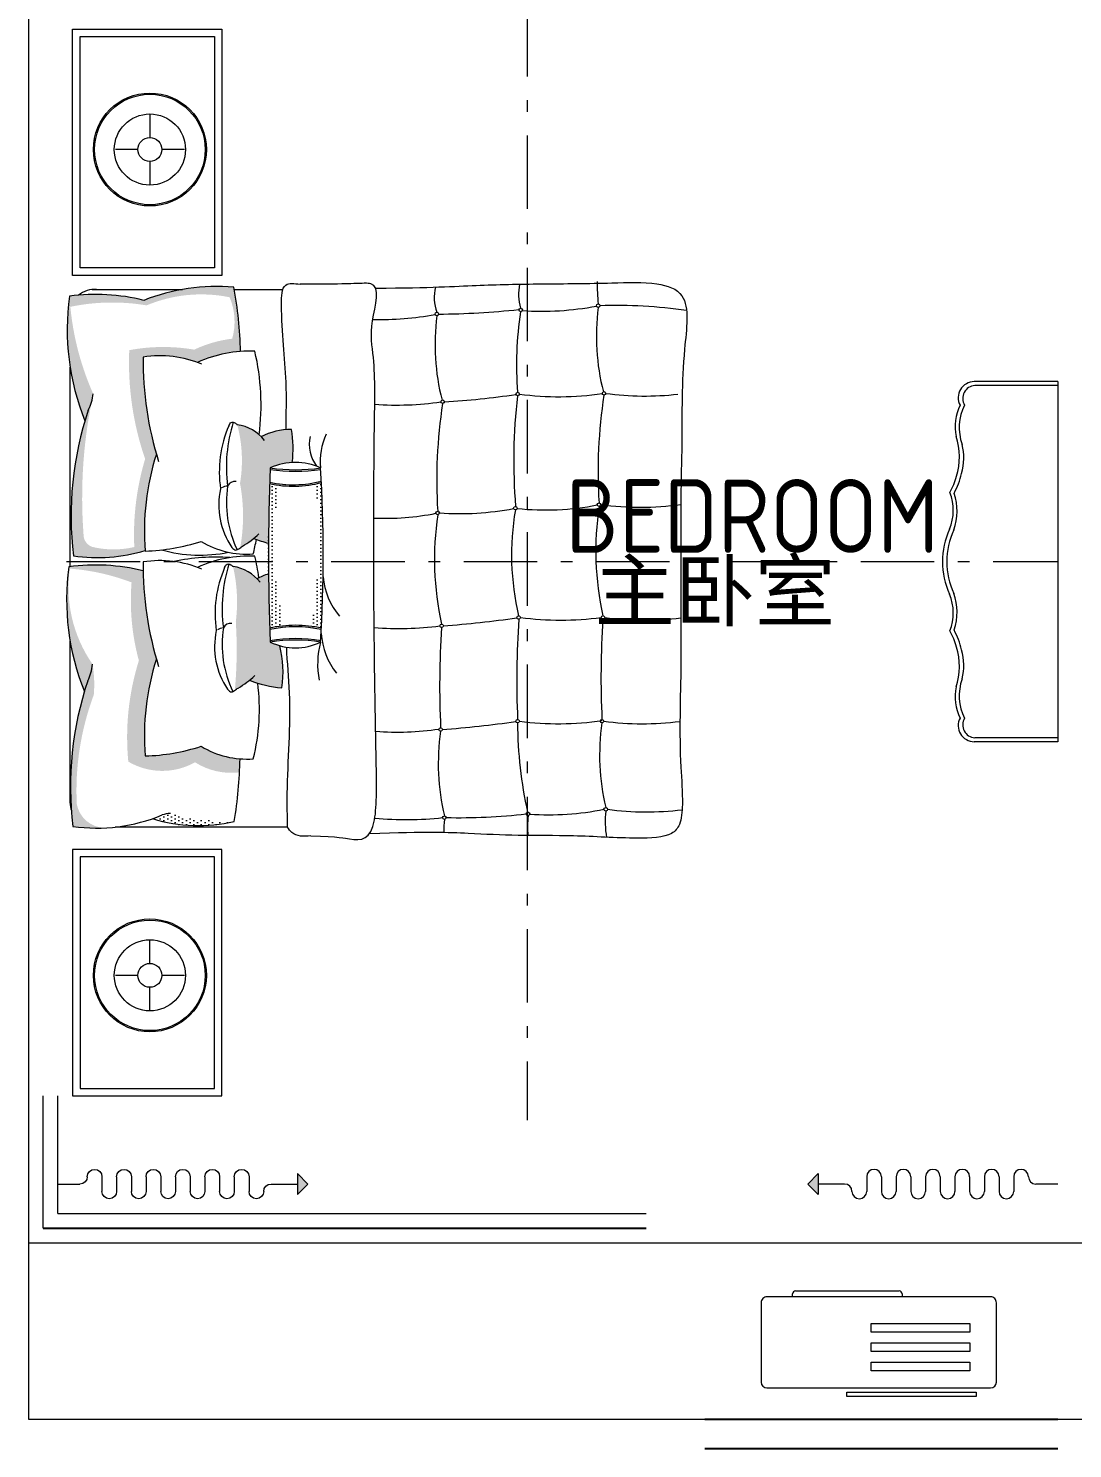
# Model space of a CAD drawing. Extents: x 25752 to 73233, y 27827 to 61602.
# Drawn here: x 33361 to 36911, y 39657 to 44489 of the extents above; entities that cross this region are included whole.
import ezdxf

# ---------------------------------------------------------------- set-up
doc = ezdxf.new("R2010")
doc.units = 0
doc.header["$LTSCALE"] = 1000
doc.header["$MEASUREMENT"] = 0
doc.linetypes.add('SMCENTER', pattern=[0.45, 0.25, -0.08, 0.04, -0.08])
for name, color, linetype, lineweight in [('DIM-CL', 13, 'SMCENTER', 5), ('DOTE', 1, 'Continuous', 5), ('家具', 34, 'Continuous', 9), ('看线', 5, 'Continuous', 9), ('铺地', 8, 'Continuous', 5), ('陈设', 31, 'Continuous', 5)]:
    doc.layers.add(name, color=color, linetype=linetype, lineweight=lineweight)
for name, color, linetype in [('PUB_TEXT', 7, 'Continuous'), ('WINDOW', 4, 'Continuous'), ('窗帘', 8, 'Continuous'), ('绿植', 3, 'Continuous')]:
    doc.layers.add(name, color=color, linetype=linetype)
doc.styles.get("Standard").update_dxf_attribs({"font": 'gbenor.shx', "bigfont": 'gbcbig.shx'})
pattern_1 = [(360, (6030.422545669586, 26325.79150276437), (6.350000000000003, 12.7), [0, -12.7])]

# ---------------------------------------------------------------- blocks, each defined once
blk = doc.blocks.new('A$C50400A6F')
at = {"layer": '家具'}
blk.add_hatch(color=256, dxfattribs=at).paths.add_polyline_path([(814.6446048791113, 14.64463077617984), (814.6446048791113, 85.35530889483925), (849.999943938441, 49.99996983550955)])
for p, q in [((-5.606155900750309e-05, 49.99996983550955), (74.99994393844099, 49.99996983550955)), ((149.999943938441, 24.99996983550955), (149.999943938441, 74.99996983550955)), ((199.999943938441, 24.99996983550955), (199.999943938441, 74.99996983550955)), ((249.999943938441, 24.99996983550955), (249.999943938441, 74.99996983550955)), ((299.999943938441, 24.99996983550955), (299.999943938441, 74.99996983550955)), ((349.999943938441, 24.99996983550955), (349.999943938441, 74.99996983550955)), ((399.999943938441, 24.99996983550955), (399.999943938441, 74.99996983550955)), ((449.999943938441, 24.99996983550955), (449.999943938441, 74.99996983550955)), ((499.999943938441, 24.99996983550955), (499.999943938441, 74.99996983550955)), ((549.999943938441, 24.99996983550955), (549.999943938441, 74.99996983550955)), ((599.999943938441, 24.99996983550955), (599.999943938441, 74.99996983550955)), ((649.999943938441, 24.99996983550955), (649.999943938441, 74.99996983550955)), ((699.999943938441, 74.99996983550955), (699.999943938441, 74.99996983550955)), ((724.999943938441, 49.99996983550955), (814.644604879104, 49.99996983550955)), ((849.999943938441, 49.99996983550955), (814.6446048791113, 85.35530889483925)), ((814.6446048791113, 14.64463077617984), (814.644604879104, 85.35530889484653)), ((849.999943938441, 49.99996983550955), (814.6446048791113, 14.64463077617984)), ((99.99994393844099, 24.99996983550955), (99.99994393844099, 24.99996983550955))]:
    blk.add_line(p, q, dxfattribs=at)
for centre, start, end in [((174.999943938441, 74.99996983550955), 0, 180), ((274.999943938441, 74.99996983550955), 0, 180), ((374.999943938441, 74.99996983550955), 0, 180), ((474.999943938441, 74.99996983550955), 0, 180), ((574.999943938441, 74.99996983550955), 0, 180), ((674.999943938441, 74.99996983550955), 0, 180), ((74.99994393844099, 24.99996983550955), 0, 90), ((724.999943938441, 74.99996983550955), 180, 270), ((124.999943938441, 24.99996983550955), 180, 0), ((224.999943938441, 24.99996983550955), 180, 0), ((324.999943938441, 24.99996983550955), 180, 0), ((424.999943938441, 24.99996983550955), 180, 0), ((524.999943938441, 24.99996983550955), 180, 0), ((624.999943938441, 24.99996983550955), 180, 0)]:
    blk.add_arc(centre, 25, start, end, dxfattribs=at)
blk = doc.blocks.new('A$C3F2D231D')
at = {"layer": '家具', "rotation": 180}
blk.add_blockref('A$C50400A6F', (2046.104992648819, 202.0399772747187), dxfattribs=at)
blk = doc.blocks.new('A$C4EB5717C')
at = {"layer": '家具', "color": 8}
for p, q in [((520.3117667576298, 110.0002054055221), (520.3117667576298, 120.0002054055803)), ((883.1474350141361, 100.0002054054639), (530.3117667576298, 100.0002054055221)), ((893.1474350141361, 120.0002054055221), (893.1474350141361, 110.0002054054639))]:
    blk.add_line(p, q, dxfattribs=at)
for points in [[(269.2124938257039, 459.1095238242997), (709.030639189994, 459.1095238242997), (709.030639189994, 443.9954681674717), (269.2124938257039, 443.9954681674717)], [(290.3771249873098, 371.5336505089654), (625.9059255968314, 371.5336505089654), (625.9059255968314, 342.5620511712041), (290.3771249873098, 342.5620511712041)], [(290.3771249873098, 305.7317620350514), (625.9059255968314, 305.7317620350514), (625.9059255968314, 276.7601626972901), (290.3771249873098, 276.7601626972901)], [(290.3771249873098, 239.9298735611374), (625.9059255968314, 239.9298735611374), (625.9059255968314, 210.9582742233761), (290.3771249873098, 210.9582742233761)]]:
    blk.add_lwpolyline(points, close=True, dxfattribs=at)
at = {"layer": '家具'}
blk.add_lwpolyline([(220.000500085258, 120.0002054057649), (980.0005000853247, 120.0002054055122, 0.414213562373517), (1000.000500085331, 140.0002054055343), (1000.000500085032, 410.0002054054835, 0.414213562372746), (980.0005000850335, 430.0002054054614), (220.0005000855657, 430.0002054055245, 0.4142135623727947), (200.0005000855641, 410.0002054055467), (200.0005000852647, 140.0002054057871, 0.4142135623733224)], format="xyb", close=True, dxfattribs=at)
at = {"layer": '家具', "color": 8}
for centre, start, end in [((530.3117667576298, 110.0002054055221), 180, 270), ((883.1474350141361, 110.0002054054639), 270, 0)]:
    blk.add_arc(centre, 10, start, end, dxfattribs=at)
blk = doc.blocks.new('king-11')
at = {"layer": '陈设'}
h = blk.add_hatch(dxfattribs=at)
h.set_pattern_fill('DOTS', color=8, scale=203.2, angle=-1.272221872585407e-14, style=0)
h.set_pattern_definition(pattern_1)
h.paths.add_polyline_path([(-948.1954782008834, -27.15672137898855, 0.04713524895057773), (-953.4356286234688, -134.5719386372575, -0.3522483996947842), (-872.4997454999393, -40.44536259498909, -0.1018225429887198), (-500.6706917054544, -98.29078950717576, 0.06330520732079925), (-396.6430231636332, -94.07445783385538, -0.09915037230910288), (-453.1514405690978, -77.7642243342334, 0.1116451558787658)])
h.paths.add_polyline_path([(-64.6711408606352, -17.71824582231693, 0.001470602788975406), (-65.18996013440483, -13.85430915684901, 0.1324082328956461), (-488.8070287488954, -66.43459277165584, -0.008290927241094575), (-453.1514405690978, -77.7642243342334, 0.09915037230911315), (-396.6430231636332, -94.07445783385538, -0.1928933495405233)])
h.paths.add_polyline_path([(-708.6515763735515, -272.8506194160645, -0.09669304948112045), (-378.5917257349793, -310.975937300208, -0.05439861046986726), (-135.8861906186212, -268.6110652669659, 0.01539220453888545), (-118.3202160832152, -226.6928842599364, 0.08621419480784218), (-384.2033174085373, -251.5454440662497, 0.1002028916974764), (-727.9678742933611, -215.6127532977471, 0.2675343584597012), (-730.2145370737999, -442.4374744874285, 0.1730148819457978), (-764.4397891284461, -593.831156373336, 0.007362124597476329), (-718.3422454738175, -595.5835415144311, -0.1169416551315525), (-675.8231483103737, -463.167479198738, -0.07084229025498533)])
h.paths.add_polyline_path([(-71.47828457514697, -231.819376634513, 0.0151043579411269), (-118.3202160832152, -226.6928842599364, -0.01539220453888535), (-135.8861906186212, -268.6110652669659, -0.0124819348757326), (-79.23960750267725, -266.3917173632281, 0.01336803929043615)])
h.paths.add_polyline_path([(-64.6711408606352, -17.71824582231693, 0.003716165904702546), (-71.403781299814, -16.71724441515744, -0.07323787709647285), (-118.3202160832152, -226.6928842599364, -0.0151043579411269), (-71.47828457514697, -231.819376634513, 0.08133667284335262)])
h.paths.add_polyline_path([(2.939911355904769, -91.72015091971025, -0.3232390076644642), (47.13775465656363, -63.28790927662976, -0.06782235855628839), (494.7035022749333, -90.67886692852244, -0.04945394050681331), (467.2578764342325, -79.72233486649111, 0.1116451558787687), (-27.78616119758226, -29.11483191124626, 0.1080658868188201), (-10.1295934344962, -272.7323698225291, -0.006620367275569986), (12.78562977435649, -271.292081110957, -0.1498092298100796)])
h.paths.add_polyline_path([(2.172347650994197, -235.9952653279388, 0.03005608243115987), (12.78562977435649, -271.292081110957, -0.08956767589248932), (318.3955534924462, -310.975937300208, -0.07370462251691468), (648.3869032584334, -266.3700943501526, -0.127688881440895), (629.8798126602924, -451.2243781423522, -0.09067625834276628), (667.3555209048063, -597.020536702671, 0.008261022011208706), (713.1161713766778, -595.2355766290193, 0.09672217064950527), (673.5478832382505, -439.5756356051052, 0.08961199154324122), (671.7524317984935, -218.8609589201724, 0.09382162991446379), (301.643375028827, -272.8117701623914, 0.08466398604264952)])
h.paths.add_polyline_path([(855.2193568688963, -15.81241968910672, 0.1324082328956459), (431.6022882544057, -68.39270330391355, -0.008290927241097404), (467.2578764342325, -79.72233486649111, 0.09915037230908179), (523.7662938396679, -96.03256836634591, -0.09022148753151595)])
h.paths.add_polyline_path([(855.2193568688963, -15.81241968910672, 0.009445819658705187), (819.3332509713364, -18.5592760446807, -0.09326334389404298), (824.1342894265399, -277.7901591370673, -0.1513136656257991), (851.7306053278735, -560.1150513937091, -0.1707442223616231), (710.7878204496519, -568.7783748629363, -0.0158502794459764), (713.1161713766778, -595.2355766290193, 0.03138595004819703), (885.7325010581699, -574.7263320419797, 0.1162275834000515), (841.220911385928, -268.1471168204071, 0.09621222901324238)])
edge = h.paths.add_edge_path()
edge.add_arc((296.7730159816128, -128.7684518863307), 473.1621872992781, 260.5032294409015, 284.8542828338986, ccw=False)
edge.add_arc((107.5601886074001, -0.2084837368083754), 605.5251974391031, 259.7166645094638, 280.5766728738381, ccw=False)
edge.add_spline(control_points=[(-0.5357742091291584, -596.0071305598458), (1.308759032413946, -598.5319128831243), (3.129565759605612, -600.9222517328662), (4.950372486826382, -603.3125905823754)], knot_values=[1.302756591822496, 1.302756591822496, 1.302756591822496, 1.302756591822496, 1.669319494028828, 1.669319494028828, 1.669319494028828, 1.669319494028828], degree=3, periodic=0)
edge.add_arc((254.5229442937998, -460.7071293954132), 287.4417961235395, 209.7435942002282, 219.1607504064474)
edge.add_arc((352.228433153854, -775.9681617869855), 347.3604979627222, 157.3547874509528, 166.0421990334263)
edge.add_arc((-25.05517211047118, -7737.434938942394), 7045.367200247324, 87.58865105149272, 89.67324309202371, ccw=False)
edge.add_arc((80.38884964685712, -783.8368337120255), 209.2574739806512, 2.9400414899993734, 24.125298475012073, ccw=False)
edge.add_arc((335.6124895387038, -383.5128769242065), 392.3256272307837, 263.2310778238224, 279.7970433589303)
edge.add_arc((183.2950239253405, -769.8557490916783), 219.0752201242911, 359.931649162894, 387.7764973735888)
edge.add_arc((279.6029284714605, -567.7601705171028), 139.6823143885559, 314.2813756104427, 352.4480191149085)
edge = h.paths.add_edge_path()
edge.add_arc((-184.6145363910327, -49.63333357017018), 535.7480577571484, 262.776039008319, 282.96921559897226, ccw=False)
edge.add_arc((-347.3590687409742, 933.9989829353663), 1518.126615572005, 264.7717340378707, 273.6019384624143, ccw=False)
edge.add_spline(control_points=[(-485.6966454860085, -577.8115659654932), (-482.9129213347187, -581.8050177764007), (-480.2070647686633, -585.3572421694034), (-477.5012082026369, -588.9094665624061)], knot_values=[1.124579285757526, 1.124579285757526, 1.124579285757526, 1.124579285757526, 1.669319494028828, 1.669319494028828, 1.669319494028828, 1.669319494028828], degree=3, periodic=0)
edge.add_arc((-227.9286363956489, -446.3040053754439), 287.4417961235378, 209.7435942002256, 219.1607504064431)
edge.add_arc((-130.2231475355948, -761.5650377670163), 347.360497962727, 157.3547874509511, 175.9944848828909)
edge.add_arc((-421.2484227169189, -395.8791202577622), 345.9012939679562, 260.7691860502301, 284.6861607980262)
edge.add_arc((-142.3376729474257, -783.8940586786111), 198.5366857683946, 154.4630604412804, 164.3927699201562, ccw=False)
edge.add_arc((-25.05517211047118, -7737.434938942394), 7045.367200247321, 90.52298278263532, 92.41134894853172, ccw=False)
edge.add_arc((-299.1565567641228, -755.452625071709), 219.075220124289, 16.73763636458167, 27.77649737358926)
edge.add_arc((-202.8486522180028, -553.3570464969007), 139.6823143885559, 314.281375610441, 352.4480191149062)
h = blk.add_hatch(dxfattribs=at)
h.set_pattern_fill('DOTS', color=8, scale=203.2, angle=-1.272221872585407e-14, style=0)
h.set_pattern_definition(pattern_1)
h.paths.add_polyline_path([(-909.317318178073, -330.2211865881318, -0.01504397959620708), (-921.6911253113503, -298.1316744923452, 0.1366459537484691), (-931.1130835068907, -576.0561440757801, -0.07952868420732986), (-903.8278731280443, -358.9093160667317, 0.06064219780910239)])
h = blk.add_hatch(dxfattribs=at)
h.set_pattern_fill('DOTS', color=8, scale=203.2, angle=-1.272221872585407e-14, style=0)
h.set_pattern_definition(pattern_1)
h.paths.add_polyline_path([(211.83021446575, -729.867861916623, -0.02315838151684478), (217.7365927123901, -696.2524285075115, 0.01744740257400015), (-273.8071627974714, -696.4604727587057, -0.030336217814623), (-266.0994148154568, -745.5954671419086, -0.1096841793675308)])
h.paths.add_polyline_path([(-267.7728693661775, -838.1244811951974, -0.02103873307264438), (-273.7195418852498, -872.1174752661818, 0.02489308046219428), (221.4005574162584, -872.2249713866831, -0.01348459112099565), (216.7733614100434, -852.8905888528889, -0.06524692208649452)])
at = {"layer": '陈设', "color": 8, "linetype": 'Continuous'}
for p, q in [((-1454.971409744379, -248.3691668397141), (-1454.971409744379, -171.7261908398132)), ((-1575.924222444184, -289.0091668398591), (-1495.611409744364, -289.0091668398591)), ((-1414.331409744373, -289.0091668398591), (-1334.018597044553, -289.0091668398591)), ((1313.71827417874, -289.0091668398591), (1233.40546147892, -289.0091668398591)), ((1475.311086878559, -289.0091668398591), (1394.998274178739, -289.0091668398591)), ((-1454.971409744379, -406.292142839905), (-1454.971409744379, -329.6491668398221)), ((1354.358274178725, -406.292142839905), (1354.358274178725, -329.6491668398221))]:
    blk.add_line(p, q, dxfattribs=at)
at = {"layer": '陈设', "color": 8}
blk.add_line((1354.358274178725, -248.3691668397141), (1354.358274178725, -171.7261908398132), dxfattribs=at)
at = {"layer": '陈设'}
for points in [[(-1026.671412901604, -534.0302503610355), (-1026.671412901604, -26.03025036103554), (-1864.871412901601, -26.03025036103554), (-1864.871412901601, -534.0302503610355)], [(926.0582773359638, -534.0302503610355), (926.0582773359638, -26.03025036103554), (1764.258277335961, -26.03025036103554), (1764.258277335961, -534.0302503610355)]]:
    blk.add_lwpolyline(points, close=True, dxfattribs=at)
at = {"layer": '陈设', "linetype": 'Continuous'}
for points in [[(-869.0083938529424, -17.71824582231693), (-318.4549979218427, -17.71824582231693)], [(-64.6711408606352, -17.71824582231693), (613.8647135254723, -17.71824582231693)], [(878.2047499348118, -92.61803534867704), (878.2047499348118, -399.5470627400418)], [(-950.5952500651765, -756.9600492618838), (-950.5952500651765, -171.1322815209487)], [(878.2047499348118, -576.0825599446753), (878.2047499348118, -740.8443431843398)]]:
    blk.add_lwpolyline(points, dxfattribs=at)
at = {"layer": '陈设', "color": 8}
for points in [[(-1052.071412901598, -508.6302503608958), (-1052.071412901598, -51.43025036094241), (-1839.471412901592, -51.43025036094241), (-1839.471412901592, -508.6302503608958)], [(951.458277335958, -508.6302503608958), (951.458277335958, -51.43025036094241), (1738.858277335967, -51.43025036094241), (1738.858277335967, -508.6302503608958)]]:
    blk.add_lwpolyline(points, close=True, dxfattribs=at)
at = {"layer": '陈设'}
for centre, radius in [((-1454.971409744379, -289.0091668398618), 192.084963345136), ((1354.358274178725, -289.0091668398618), 192.084963345136), ((-1454.971409744379, -289.0091668398618), 120.9649633451363), ((1354.358274178725, -289.0091668398618), 120.9649633451363)]:
    blk.add_circle(centre, radius, dxfattribs=at)
at = {"layer": '陈设', "color": 8}
for centre, radius in [((-1454.971409744379, -289.0091668398618), 188.020963345136), ((1354.358274178725, -289.0091668398618), 188.020963345136), ((-1454.971409744379, -289.0091668398618), 40.64), ((1354.358274178725, -289.0091668398618), 40.64), ((-918.2837513488921, -1290.367647424488), 5.979862873178347), ((-618.5145540328595, -1277.415707280694), 5.979862873178347), ((-266.03213343885, -1280.8779857461), 5.979862873178347), ((117.9584144706605, -1267.428919609434), 5.979862873178347), ((496.3265478632311, -1284.49841849469), 5.979862873178347), ((794.5087593521603, -1264.455939463523), 5.979862873178347), ((-590.1432642120708, -1539.132167434293), 5.979862873178347), ((-237.6608436180541, -1542.594445899516), 5.979862873178347), ((134.302628622565, -1531.525511413633), 5.979862873178347), ((522.3775386673005, -1539.132167434293), 5.979862873178347), ((808.4490382611693, -1549.409133437332), 5.979862873178347), ((-906.0344742102607, -1574.80890269088), 5.979862873178347), ((-889.9124615280962, -1838.901364750369), 5.979862873178347), ((-590.1432642120708, -1825.949424606575), 5.979862873178347), ((-237.6608436180541, -1829.411703071799), 5.979862873178347), ((146.3297042914564, -1815.962636935323), 5.979862873178347), ((524.697837684027, -1833.032135820578), 5.979862873178347), ((822.8800491729489, -1812.98965678923), 5.979862873178347)]:
    blk.add_circle(centre, radius, dxfattribs=at)
at = {"layer": '陈设'}
for centre, radius, start, end in [((-382.3632175710372, -108.5957429670907), 571.662891402568, 171.8097865330985, 202.8105641351515), ((-812.5831481982314, -1147.164241370092), 1128.187727679105, 71.42219703684604, 96.90385835795291), ((-868.3996798091102, -100.2666734361792), 82.55067191923703, 89.57750723453266, 108.4419716257134), ((-179.4621704153178, -825.953290838037), 820.0993196497608, 81.99037355915463, 112.1606077996918), ((-721.7918623750884, -103.9844904287256), 662.759011709502, 345.8334528908777, 7.816008835396047), ((538.0460994322639, -110.5538534992029), 571.662891402568, 171.8097865330985, 196.4809222485108), ((107.8261688050698, -1149.122351902393), 1128.187727679105, 71.42219703684604, 96.90385835795291), ((740.947146587976, -827.9114013701565), 820.0993196497608, 81.99037355915463, 112.1606077996918), ((198.6174546282273, -105.9426009608378), 662.759011709502, 345.8334528908777, 7.816008835396047), ((796.0091796787165, -100.2666734361792), 82.55067191923703, 354.6836999925624, 40.57390692249941), ((-384.176530218836, 55.16155795853956), 149.7558074197198, 242.5752957844839, 265.2248597611652), ((536.2327867844579, 53.2034474262382), 149.7558074197198, 242.5752957844839, 265.2248597611652), ((-641.2730946702286, -1137.304810368385), 867.0760682038285, 72.36507983670762, 94.45681599772035), ((-23.98634595666954, -252.7400686999554), 684.9605185643402, 181.6824550558769, 197.8912329329656), ((-63.11862511353684, -1401.895982696815), 1135.618695982023, 89.26748558651259, 107.4918717934869), ((-707.4616706483066, -513.9275561135382), 675.3530074133079, 21.50182152570046, 21.52013862640826), ((-413.8761806667535, -323.1532897035304), 369.6630151531846, 337.2888621506032, 8.836073571939265), ((55.71418455719686, -1137.304810368385), 867.0760682038285, 72.36507983670762, 94.45681599772035), ((673.0009332707559, -252.7400686999554), 684.9605185643402, 181.6824550558769, 197.8912329329656), ((633.8686541138886, -1401.895982696815), 1135.618695982023, 89.26748558651259, 107.4918717934869), ((283.111098560672, -323.1532897035304), 369.6630151531846, 337.2888621506032, 8.836073571939265), ((212.9476463549945, -515.8856666458396), 675.3530074133079, 355.0017226259229, 21.52013862640826), ((-427.4209344976553, -454.0099430911378), 518.2673597173356, 162.4962595521081, 193.6204424225643), ((-1024.405683004697, -367.1124954259303), 120.8565281077175, 3.891963520049947, 17.77313226532779), ((464.3256151992391, -459.01588039526), 489.7075929024004, 164.5703033933448, 191.4452255567666), ((-707.4616706483066, -513.9275561135382), 675.3530074133079, 356.0004247920727, 12.19728143761783), ((-417.8724657781568, -619.0305472013297), 301.3832287736894, 148.8581207805879, 184.0581614494795), ((-447.0334920158493, -626.5957419446149), 418.4482047460659, 357.3689810121092, 24.7777377158784), ((279.1148134492687, -619.0305472013297), 301.3832287736894, 148.8581207805879, 184.0581614494795), ((249.9537872115834, -626.5957419446149), 418.4482047460659, 357.3689810121092, 24.7777377158784), ((-337.4465635228116, -764.7125808047658), 255.9402291540665, 77.55265609526492, 124.2604831901066), ((-224.8743764605388, -905.4177525513533), 394.8250308417057, 66.56830615472845, 98.3602502194157), ((-313.3200236449848, -540.8497463918338), 40.52950418665449, 2.782889991840197, 33.25610645827763), ((145.0050171666298, -779.1157048248442), 255.9402291540665, 77.55265609526492, 124.2604831901066), ((257.5772042289245, -919.8208765712425), 394.8250308417057, 66.56830615472845, 98.3602502194157), ((-681.8874685237752, 970.5692406110811), 1566.576997061288, 260.8459609461079, 268.6665874574781), ((-328.804023714918, -907.7295278320107), 373.0692632745598, 81.37224743076621, 115.4496939716583), ((-207.5811367545393, -1041.280152217138), 506.6186186321165, 72.5524433232417, 97.40079063705228), ((-286.8414798628291, -564.7477601231822), 29.41304559422503, 354.4355847044503, 61.5698639932092), ((-202.8486522180174, -553.3570464968743), 139.6823143885563, 307.6077725405712, 352.4480191155836), ((153.6475569745235, -922.1326518520891), 373.0692632745598, 81.37224743076621, 115.4496939716583), ((169.1315570444567, -555.2528704119122), 40.52950418665449, 2.782889991840197, 33.25610645827763), ((274.8704439349021, -1055.683276237223), 506.6186186321165, 72.5524433232417, 97.40079063705228), ((195.6101008266342, -579.1508841432606), 29.41304559422503, 354.4355847044503, 61.5698639932092), ((636.2220008333898, 788.6136707431706), 1385.983929530385, 271.2871500992575, 280.3711631739473), ((-227.9286363956562, -446.3040053753448), 287.4417961235536, 209.7435942004436, 223.8649283406853), ((-130.223147535602, -761.5650377668226), 347.3604979627232, 157.3547874509382, 175.9944848830332), ((254.5229442938071, -460.7071293952413), 287.4417961235536, 209.7435942004436, 223.8649283406853), ((279.6029284714459, -567.7601705169527), 139.6823143885563, 307.6077725405712, 352.4480191155836), ((-549.7050066705415, 24.18055022110457), 685.6418817289598, 255.7481005667228, 277.4283842726939), ((-299.1565567641373, -755.4526250715298), 219.0752201242969, 16.73763636459459, 28.09110708044123), ((-211.0711945818184, 123.111680343578), 790.1720070894771, 277.919464221395, 283.3198159898855), ((147.282272556884, 24.18055022110457), 685.6418817289598, 255.7481005667228, 259.991026569692), ((352.2284331538394, -775.968161786901), 347.3604979627232, 157.3547874509382, 166.0421990332325), ((183.2950239253259, -769.8557490916082), 219.0752201242969, 359.9316491631041, 28.09110708044123), ((485.916084645607, 123.111680343578), 790.1720070894771, 262.5953628578517, 283.3198159898855), ((-142.3376729474403, -783.8940586786066), 198.5366857683951, 154.4630604412877, 205.5421557569831), ((-25.0551721104348, -7737.434938942268), 7045.367200247324, 87.58865105157543, 92.41134894842456), ((-830.2966282842681, -783.9253745140395), 515.9711104074845, 350.4535027098854, 9.551713488389453), ((-674.5008862538743, -784.4888691932447), 410.2492639800597, 347.5472331295271, 12.52164982772072), ((577.4750393388967, -776.7866473089616), 368.642795100122, 167.2311288186696, 195.1764671925228), ((848.0255264442967, -784.0996640283647), 583.0041629783511, 171.5377717181142, 188.4229933997641), ((80.38884964684985, -783.8368337118754), 209.2574739806537, 335.8354666428222, 24.12529847513441), ((-421.2484227169261, -395.8791202577067), 345.901293967956, 260.7691860503641, 284.6861607978263), ((335.6124895386893, -383.5128769241946), 392.3256272307847, 263.2310778239715, 279.7970433587302), ((-396.1538295009304, -1138.087359260842), 278.7789385127466, 74.46110027079936, 101.4098481990993), ((-25.08058288720349, 4097.214659142415), 4975.548531970904, 266.5849029464914, 273.4150970535086), ((294.5288973434726, -1094.116887813421), 225.8156579566289, 65.98814110473755, 95.90175243480684), ((351.2286924705477, -953.8970019508288), 122.9556865146364, 77.15613764570305, 127.2527951727439), ((-274.8883542328258, -1118.719778065673), 248.1555036238422, 93.98060656123641, 127.9451360624726), ((-75.60912838235527, -1124.18705592723), 247.5837100019722, 95.5758883466643, 129.5349155948839)]:
    blk.add_arc(centre, radius, start, end, dxfattribs=at)
at = {"layer": '陈设', "color": 8}
for centre, radius, start, end in [((-830.2966282842681, -783.9253745140395), 521.0511104074845, 350.4535027098854, 9.551713488389453), ((-674.5008862538743, -784.4888691932447), 405.1692639800597, 347.5472331295271, 12.52164982772072), ((577.4750393388967, -776.7866473089616), 363.5627951001221, 167.2311288186696, 195.1764671925228), ((848.0255264442967, -784.0996640283647), 588.0841629783512, 171.5377717181142, 188.4229933997641), ((162.6003968469595, -1162.284143927749), 1087.759091377584, 174.2767965346301, 186.4451767250052), ((359.972020620582, -1129.505277631079), 987.4743311640597, 175.7792738895823, 188.2719946221197), ((783.3692974293881, -1137.469357159864), 1058.361955454602, 175.3375844821267, 187.4609499113065), ((1012.167542449046, -1086.025906076002), 912.3892387076602, 177.7600165500774, 191.0921317421449), ((1472.492823500666, -1129.505277631079), 987.4743311647877, 175.5944100213547, 188.679286111186), ((1766.717626343801, -1073.318853261366), 990.8195934549607, 178.4467878368819, 190.7767481857508), ((849.5374739853869, -1396.579593994307), 140.9342043138465, 74.86837616452108, 110.3666604840314), ((-959.883144837273, -1626.000401227104), 337.5175497457274, 83.94207448674611, 91.610836827351), ((1222.483649186048, -1336.626428288482), 2141.14629449451, 178.9220969401591, 186.2258459412963), ((-734.6835769504105, -2033.096964732455), 763.6725828881392, 81.70392088801462, 103.4494269775974), ((3110.353986093585, -1003.36473846996), 3739.36864406794, 184.2947408706665, 188.1466616596005), ((-472.6038352062606, -4262.217328899884), 2988.079879265021, 86.15080048182803, 92.68412528905431), ((3725.579886666208, -978.1878862003014), 4003.528901450185, 184.4218625544354, 188.0195399762424), ((-40.70937408678583, -2252.872593366892), 996.43606090902, 81.18260879962088, 102.7165169260013), ((1106.51149561107, -1340.388425211104), 990.8195934543322, 176.1238354874824, 190.776748185373), ((229.2199053077711, -2990.045997015821), 1725.831340704651, 81.29696562546624, 93.49741047405966), ((3176.420185054594, -1138.108581184528), 2684.421432943714, 183.2538986664651, 188.4648213318865), ((691.8061488422754, -2027.917612601022), 769.5641729319544, 82.77967902770776, 104.2915605879976), ((3618.255034703565, -1246.428688463669), 2823.848326143467, 180.4871093325197, 186.0419989614376), ((-595.1037396773463, -2915.70231494777), 1376.570524955459, 90.0424290660477, 102.8063343747502), ((388.3433104421129, -1678.038994956778), 987.4743311647877, 172.2637530123076, 188.679286111186), ((-450.1819842744371, -4613.578566191371), 3077.36440464058, 86.15113582328253, 92.49531611803373), ((-24.44975980903109, -2422.661677391169), 904.1366660388419, 80.27202635002291, 103.2501786211102), ((1040.538832269835, -1634.55962340189), 912.3892387076602, 173.8887010685717, 191.0921317421449), ((296.1220292722282, -3376.144868199584), 1850.172160428317, 83.16232686160522, 94.83450930750288), ((1500.864113321455, -1678.038994956778), 987.4743311647877, 172.2637530123076, 188.679286111186), ((621.8466438882533, -2706.299426419066), 1170.905482471021, 81.1261855595234, 94.57957264760594), ((862.8643761431085, -1713.523694160149), 171.1127823413071, 78.73806011277868, 106.4430218270126), ((-947.6338676986488, -1910.441656493496), 337.5175497457274, 83.94207448674611, 95.40552036541342), ((15.72608440001932, -1647.617316294922), 924.4018698948086, 175.8539954901598, 191.5637704520617), ((811.7405872501768, -1686.003074485752), 1058.361955454602, 172.5390500886935, 187.4609499113065), ((1795.088916162051, -1621.852570586883), 990.8195934549607, 176.1238354874824, 190.7767481857508), ((-706.3122871296218, -2581.630682058343), 763.6725828881392, 81.70392088801462, 103.4494269775974), ((388.3433104421129, -1964.856252129061), 987.4743311647877, 172.2637530123076, 187.3331787454831), ((-444.2325453854719, -4810.751046225772), 2988.079879265021, 86.15080048182803, 92.68412528905431), ((740.8257310361005, -1968.318530594466), 987.4743311647877, 172.2637530123076, 187.3331787454831), ((-12.33808426597534, -2801.406310692781), 996.43606090902, 81.18260879962088, 102.7165169260013), ((1124.816278945611, -1954.869464457808), 987.4743311647877, 172.2637530123076, 188.0993006720484), ((257.5911951285671, -3538.57971434152), 1725.831340704651, 81.29696562546624, 93.49741047405966), ((720.1774386630714, -2576.451329926904), 769.5641729319544, 82.77967902770776, 104.2915605879976), ((-849.4328972394724, -1875.99730845557), 1673.285020381529, 351.8372360267968, 1.953094928884856), ((922.3491543939017, -2980.156915774004), 1170.905482471021, 90.82787928038765, 94.57957264760594), ((-931.5118550164625, -2174.534118552985), 337.5175497457274, 83.94207448674611, 99.26085372999572), ((88.57411312608019, -1977.808192272854), 987.4743311647877, 172.2637530123076, 187.0186253691807), ((1503.184412338247, -1971.938963343056), 987.4743311648401, 172.2637530123076, 186.5248236541603)]:
    blk.add_arc(centre, radius, start, end, dxfattribs=at)
at = {"layer": '陈设'}
for points in [[(-481.529691156029, -553.1813697960088), (-490.7996663519443, -567.0097838156717), (-486.1078516860289, -577.2192319308733), (-477.5012082026369, -588.9094665624061)], [(-67.87003267776163, -543.1520475606294), (-56.21354259811051, -551.1790473957872), (-57.96618054564169, -563.7019435726897), (-64.37793732108548, -571.7148804891249)], [(0.9218895334051922, -567.584493815978), (-8.34808566251013, -581.4129078356409), (-3.656270996594685, -591.6223559508426), (4.950372486826382, -603.3125905823754)], [(414.5815480117017, -557.5551715805987), (426.2380380913528, -565.5821714157564), (424.4854001437925, -578.105067592659), (418.0736433683487, -586.118004509327)]]:
    blk.add_spline(points, degree=3, dxfattribs=at)
for points, knots in [([(-980.1324876973376, -836.0824051989102), (-983.0813561552495, -811.3961168663436), (-983.3520986517688, -780.1137818520283), (-957.3781251176988, -761.5477723393915), (-950.5952500651765, -756.699422024968)], [238.5954112246392, 238.5954112246392, 238.5954112246392, 238.5954112246392, 241.2826247201394, 242.232389706072, 242.232389706072, 242.232389706072, 242.232389706072]), ([(-950.5952500651765, -756.9600492618838), (-912.6366408750619, -756.3887041351618), (-760.1689017264289, -754.093791292361), (-556.4120580424642, -773.4969505840772), (-391.4228036137356, -756.1126125632645), (-338.6624097873719, -754.3404920474486)], [0, 0, 0, 0, 4.483261284053867, 18.00784397996535, 24.05894472726781, 24.05894472726781, 24.05894472726781, 24.05894472726781]), ([(401.643654168729, -752.0280250826245), (455.1799509061966, -752.50388785413), (550.5529487587919, -755.7295612907828), (696.5769462120661, -741.3855963580636), (794.0613281862315, -736.2329926715092), (904.2088411195873, -736.4752723645279), (898.7338874557026, -780.5952836930146), (896.1951601458859, -799.5060290161846)], [53.31390528818429, 53.31390528818429, 53.31390528818429, 53.31390528818429, 59.66591506541391, 64.64144822323188, 70.1732534544795, 72.75826516776416, 74.69338557765914, 74.69338557765914, 74.69338557765914, 74.69338557765914]), ([(-980.1324876975705, -836.0824051968148), (-983.3356143865385, -933.7760678183613), (-999.5810336807044, -996.2684273816039), (-991.0966347855137, -1063.033227108964), (-671.4224493268266, -1057.860353352348), (-275.5919488591753, -1050.232514716531), (31.98375328059774, -1050.138754869425), (413.5606271766883, -1051.066935734204), (504.6558726091462, -1055.248357434138), (653.2030323981744, -1051.593985602572), (757.1428961862548, -1030.798279372589), (897.9989120956889, -1079.919690495902), (899.6152622005175, -1017.017945661521), (896.1129371101124, -926.3771593354968), (896.0719822216925, -873.6129393603978), (896.1951601458859, -799.5060290161846)], [2.662620396848744, 2.662620396848744, 2.662620396848744, 2.662620396848744, 7.615780337931525, 20.29980781657438, 29.08185608442012, 43.48683476472808, 48.4542651460855, 54.41149676185557, 61.82080627442088, 66.42975157809774, 71.34529308219093, 76.31703479999304, 77.00945755654375, 78.24572953023034, 79.91973632073801, 79.91973632073801, 79.91973632073801, 79.91973632073801]), ([(882.7328104044573, -1056.91871125259), (883.878975715561, -1250.562021645564), (893.9353726382687, -1390.832348640389), (897.7975805811584, -1626.052152470765), (898.6853986758651, -1832.094502283805), (905.9725456695887, -2007.908497235817), (863.7810471047851, -2131.691724350755), (621.0266244429658, -2094.491841621078), (401.450264355095, -2100.100686336015), (167.110092353847, -2092.919461399629), (-12.31269371976668, -2094.579030491491), (-200.7404865011631, -2093.837478972119), (-442.936361363827, -2095.976480176286), (-671.1120260550524, -2085.968413197515), (-857.250054551856, -2102.529998540026), (-942.560547948262, -2094.482987308255), (-986.1014495468407, -2057.067891935897), (-991.065634795712, -1914.879821850765), (-977.748351323884, -1737.918027040162), (-981.158951484962, -1541.925104849585), (-971.5029075815255, -1363.862394411429), (-966.2359469951625, -1233.35432743941), (-973.6392009298579, -1035.154785703947)], [83.63250594937278, 83.63250594937278, 83.63250594937278, 83.63250594937278, 92.8517071513196, 101.5882407147746, 110.9370375759659, 117.1195023203191, 121.9212712948871, 129.5096455250602, 142.2214574882686, 149.3709798385584, 156.9176978749759, 163.471420730922, 171.6139382616833, 185.5157872761368, 190.4847059887746, 193.4900063530776, 195.7944369880126, 200.7208027070196, 209.0793218757898, 216.4240525305276, 223.3746100449983, 231.5221717908457, 231.5221717908457, 231.5221717908457, 231.5221717908457])]:
    blk.add_open_spline(points, degree=3, knots=knots, dxfattribs=at)
blk = doc.blocks.new('gui-13')
at = {"layer": '陈设', "color": 31}
for p, q in [((-850.6958273111377, 0), (850.6958273111377, 0)), ((-850.6958273111377, 0), (-850.6958273111377, -394.8076574818115)), ((850.6958273111377, 0), (850.6958273111377, -394.8076574818115))]:
    blk.add_line(p, q, dxfattribs=at)
at = {"layer": '陈设', "color": 8}
for p, q in [((-832.3245135936304, 0), (-832.3245135936304, -391.9810354097281)), ((832.3245135936013, 0), (832.3245135936013, -391.9810354097281))]:
    blk.add_line(p, q, dxfattribs=at)
at = {"layer": '陈设', "color": 31}
for centre, radius, start, end in [((-774.6478299601295, -394.8375766791869), 76.04800323642247, 179.9774583991384, 297.9621965363331), ((774.647829960275, -394.8375766791869), 76.04800323642247, 242.037803463667, 0.02254160086153298), ((-638.4924549904244, -248.9960266660783), 235.5283541712971, 244.7423941856047, 281.4576438283301), ((-496.7963713730569, -771.2506141670456), 306.4856295608231, 72.27649086149874, 108.039444575112), ((496.7963713729114, -771.2506141670456), 306.4856295608231, 71.96055542488804, 107.7235091385013), ((638.4924549904244, -248.9960266660783), 235.5283541712971, 258.5423561716698, 295.2576058143953), ((-461.2482458555605, -732.5208360795514), 259.7118894860342, 59.0008800394469, 77.15143321055704), ((-242.2666283174185, -727.6616750073736), 233.8422968263104, 67.59016805664118, 111.3736598021932), ((8.731149137020111e-11, -176.2675373090606), 368.5270712972348, 245.4498485550895, 294.5501514449105), ((242.2666283174185, -727.6616750073736), 233.8422968263104, 68.62634019780683, 112.4098319433588), ((461.2482458555314, -732.5208360795514), 259.7118894860342, 102.848566789443, 120.9991199605531)]:
    blk.add_arc(centre, radius, start, end, dxfattribs=at)
at = {"layer": '陈设', "color": 8}
for centre, radius, start, end in [((-771.5130367874226, -388.3949950450915), 60.91711907860563, 183.3748121358497, 301.4929332157467), ((771.5130367875681, -388.3949950450915), 60.91711907860563, 238.5070667842533, 356.6251878641503), ((-633.3844236722798, -232.2263634110859), 233.6919822117549, 242.9416567946049, 289.8547761897884), ((-490.8136831955926, -712.9358190361527), 268.4543653328851, 73.9478891868871, 103.6165368254607), ((-490.8569634596352, -795.9077064469166), 348.9554784875666, 61.21238106853923, 77.71077462858304), ((490.8569634596352, -795.9077064469166), 348.9554784875666, 102.289225371417, 118.7876189314608), ((490.8136831955635, -712.9358190361527), 268.4543653328851, 76.38346317453933, 106.0521108131129), ((633.3844236722507, -232.2263634110859), 233.6919822117549, 250.1452238102116, 297.0583432053951), ((-237.2962574629637, -742.9946728379873), 266.9815946072437, 70.87215716989596, 108.6815216670311), ((8.731149137020111e-11, -176.7692435271456), 347.8932407818378, 244.4925890758721, 295.5074109241279), ((237.2962574629637, -742.9946728379873), 266.9815946072437, 71.31847833296887, 109.1278428301041)]:
    blk.add_arc(centre, radius, start, end, dxfattribs=at)

msp = doc.modelspace()

# ---------------------------------------------------------------- linework, layer by layer
msp.add_line((33410.68971271365, 40407.45935760156), (35460.68971271542, 40407.45935760156))
at = {"layer": 'DIM-CL'}
msp.add_line((35055.80611630477, 44574.64693953223), (35055.80611630477, 40774.64693953225), dxfattribs=at)
msp.add_lwpolyline([(33490.52545360639, 42675.67189424007), (36860.68971271469, 42674.73136020298)], dxfattribs=at)
at = {"layer": 'DOTE'}
for p, q in [((33360.68971271344, 46957.45935760156), (33360.68971271341, 39757.45935760156)), ((33360.68971271341, 40357.45935760156), (36960.68971271339, 40357.45935760156)), ((33360.68971271341, 39757.45935760156), (40860.68971271341, 39757.45935760156))]:
    msp.add_line(p, q, dxfattribs=at)
at = {"layer": 'WINDOW'}
for p, q in [((35660.68971271219, 39757.45935760215), (36860.68971380815, 39757.45935760206)), ((35660.68971271144, 39657.45935760203), (36860.68971380815, 39657.45935760206))]:
    msp.add_line(p, q, dxfattribs=at)
at = {"layer": '看线'}
for q in [(33460.68971271365, 40857.45935760048), (35460.68971271542, 40457.4593576017)]:
    msp.add_line((33460.68971271365, 40457.45935760156), q, dxfattribs=at)
at = {"layer": '铺地'}
for points in [[(33410.68971271365, 40407.45935760156), (33410.68971271365, 40857.45935760048)], [(33410.68971271432, 40407.45935760157), (33410.68971271432, 40857.45935760049)]]:
    msp.add_lwpolyline(points, dxfattribs=at)

# ---------------------------------------------------------------- block references
at = {"layer": '家具', "rotation": 180}
msp.add_blockref('A$C4EB5717C', (36851.69471752192, 40293.76425982727), dxfattribs=at)
at = {"layer": '窗帘', "xscale": -1}
msp.add_blockref('A$C3F2D231D', (35506.79476142407, 40405.41935016299), dxfattribs=at)
at = {"layer": '窗帘'}
msp.add_blockref('A$C3F2D231D', (34814.58466400302, 40405.41935016299), dxfattribs=at)
at = {"layer": '绿植', "rotation": 89.99999999833247}
msp.add_blockref('king-11', (33484.65946240688, 42722.33077050284), dxfattribs=at)
at = {"layer": '陈设', "color": 8, "xscale": 0.7200000000011642, "yscale": 0.7199999999720603, "zscale": 0.7200000000000001, "rotation": 270}
msp.add_blockref('gui-13', (36860.68971271469, 42674.64693952641), dxfattribs=at)

# ---------------------------------------------------------------- texts
at = {"layer": 'PUB_TEXT', "attachment_point": 1}
for s, insert, char_height, width in [('BEDROOM', (35187.55812232709, 42954.8913782309), 250, 4161.465531222289), ('{\\fSimSun|b0|i0|c134|p2;主卧室}', (35285.34390570724, 42675.07127634493), 200, 4105.675589346036)]:
    msp.add_mtext(s, dxfattribs=dict(at, insert=insert, char_height=char_height, width=width))

doc.saveas('drawing.dxf')
